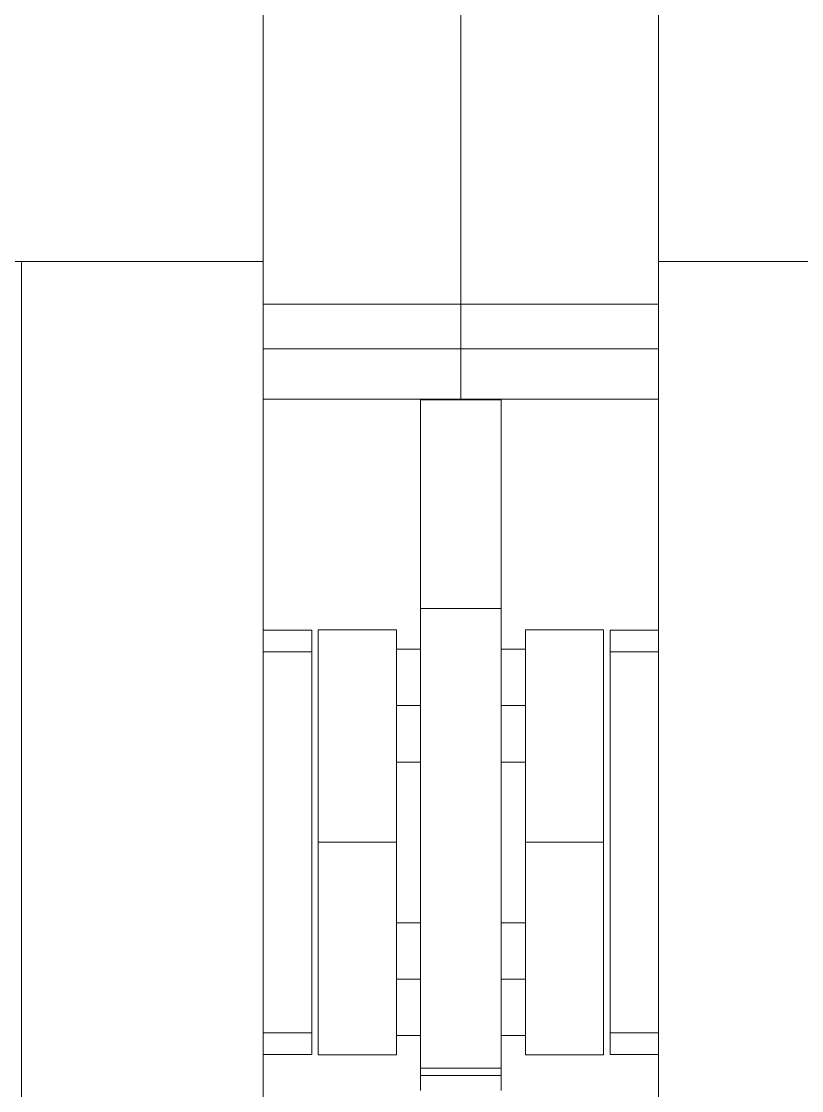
# Model space of a CAD drawing. Header units: millimetres. Extents: x -46169 to 237885, y -84465 to 18123.
# Drawn here: x 119885.2 to 119982, y -80606.1 to -80473.6 of the extents above; entities that cross this region are included whole.
import ezdxf

# ---------------------------------------------------------------- set-up
doc = ezdxf.new("R2010")
doc.units = ezdxf.units.MM
doc.header["$MEASUREMENT"] = 0
doc.linetypes.add('Wipeout_Contour', pattern=[1000, 0, -1000])
doc.layers.add('New_A-20-M_Floor_Slab', color=7, linetype='Continuous')
doc.layers.add('New_A-35-M_FFE_Fixed', color=7, linetype='Continuous')
doc.layers.add('New_A-35-M_FFE_Fixed_Pen_No__1', color=7, linetype='Continuous', lineweight=13)

# ---------------------------------------------------------------- blocks, each defined once
blk = doc.blocks.new('Section Elem_7_2', base_point=(64459.15, -84332.61))
at = {"color": 254, "linetype": 'Wipeout_Contour', "lineweight": 0, "ltscale": 2311669.721087209}
blk.add_wipeout([(119915.23, -80615.11), (119934.73, -80615.11), (119934.73, -80599.29), (119931.73, -80599.29), (119931.73, -80601.65), (119922.05, -80601.65), (119922.05, -80549.01), (119931.73, -80549.01), (119931.73, -80551.38), (119934.73, -80551.38), (119934.73, -80520.4), (119915.23, -80520.4), (119915.23, -80549.04), (119921.23, -80549.04), (119921.23, -80601.62), (119915.23, -80601.62)], dxfattribs=at).dxf.layer = 'New_A-20-M_Floor_Slab'
at = {"color": 254, "linetype": 'Wipeout_Contour', "lineweight": 0, "ltscale": 2312040.060148086}
blk.add_wipeout([(119944.73, -80599.29), (119944.73, -80615.11), (119964.23, -80615.11), (119964.23, -80601.62), (119958.23, -80601.62), (119958.23, -80549.04), (119964.23, -80549.04), (119964.23, -80520.4), (119944.73, -80520.4), (119944.73, -80551.38), (119947.73, -80551.38), (119947.73, -80549.01), (119957.42, -80549.01), (119957.42, -80601.65), (119947.73, -80601.65), (119947.73, -80599.29)], dxfattribs=at).dxf.layer = 'New_A-20-M_Floor_Slab'
at = {"color": 254, "linetype": 'Wipeout_Contour', "lineweight": 0, "ltscale": 577946.222385}
blk.add_wipeout([(119931.73, -80565.38), (119931.73, -80585.29), (119934.73, -80585.29), (119934.73, -80565.38)], dxfattribs=at).dxf.layer = 'New_A-20-M_Floor_Slab'
at = {"color": 254, "linetype": 'Wipeout_Contour', "lineweight": 0, "ltscale": 577989.386549}
blk.add_wipeout([(119947.73, -80565.38), (119944.73, -80565.38), (119944.73, -80585.29), (119947.73, -80585.29)], dxfattribs=at).dxf.layer = 'New_A-20-M_Floor_Slab'
blk = doc.blocks.new('Section Elem_23_2', base_point=(64459.15, -84332.61))
at = {"color": 254, "linetype": 'Wipeout_Contour', "lineweight": 0, "ltscale": 867908.398319}
blk.add_wipeout([(119964.23, -80346.96), (119964.23, -80503.33), (119994.23, -80503.33), (120435.23, -80503.33), (120465.23, -80503.33), (120465.23, -80346.96)], dxfattribs=at).dxf.layer = 'New_A-35-M_FFE_Fixed'
at = {"color": 254, "linetype": 'Wipeout_Contour', "lineweight": 0, "ltscale": 577851.303294}
blk.add_wipeout([(119944.73, -80525.7), (119944.73, -80520.48), (119934.73, -80520.48), (119934.73, -80525.7)], dxfattribs=at).dxf.layer = 'New_A-35-M_FFE_Fixed'
at = {"color": 254, "linetype": 'Wipeout_Contour', "lineweight": 0, "ltscale": 577909.093358}
blk.add_wipeout([(119944.73, -80549.83), (119944.73, -80548.19), (119934.73, -80548.19), (119934.73, -80549.83)], dxfattribs=at).dxf.layer = 'New_A-35-M_FFE_Fixed'
at = {"color": 254, "linetype": 'Wipeout_Contour', "lineweight": 0, "ltscale": 577953.984802}
blk.add_wipeout([(119947.73, -80551.02), (119957.42, -80551.02), (119957.42, -80549.01), (119947.73, -80549.01)], dxfattribs=at).dxf.layer = 'New_A-35-M_FFE_Fixed'
at = {"color": 254, "linetype": 'Wipeout_Contour', "lineweight": 0, "ltscale": 577984.123298}
blk.add_wipeout([(119958.23, -80549.56), (119958.23, -80551.72), (119964.23, -80551.72), (119964.23, -80549.56)], dxfattribs=at).dxf.layer = 'New_A-35-M_FFE_Fixed'
at = {"color": 254, "linetype": 'Wipeout_Contour', "lineweight": 0, "ltscale": 577928.198427}
blk.add_wipeout([(119944.73, -80561.63), (119944.73, -80553.51), (119934.73, -80553.51), (119934.73, -80561.63)], dxfattribs=at).dxf.layer = 'New_A-35-M_FFE_Fixed'
at = {"color": 254, "linetype": 'Wipeout_Contour', "lineweight": 0, "ltscale": 577999.216263}
blk.add_wipeout([(119947.73, -80565.26), (119947.73, -80575.33), (119957.42, -80575.33), (119957.42, -80565.26)], dxfattribs=at).dxf.layer = 'New_A-35-M_FFE_Fixed'
at = {"color": 254, "linetype": 'Wipeout_Contour', "lineweight": 0, "ltscale": 578011.964886}
blk.add_wipeout([(119934.73, -80598.86), (119944.73, -80598.86), (119944.73, -80591.39), (119934.73, -80591.39)], dxfattribs=at).dxf.layer = 'New_A-35-M_FFE_Fixed'
at = {"color": 254, "linetype": 'Wipeout_Contour', "lineweight": 0, "ltscale": 578066.92395}
blk.add_wipeout([(119957.42, -80599.65), (119947.73, -80599.65), (119947.73, -80601.65), (119957.42, -80601.65)], dxfattribs=at).dxf.layer = 'New_A-35-M_FFE_Fixed'
at = {"color": 254, "linetype": 'Wipeout_Contour', "lineweight": 0, "ltscale": 578097.255088}
blk.add_wipeout([(119964.23, -80601.11), (119958.23, -80601.11), (119958.23, -80601.62), (119964.23, -80601.62)], dxfattribs=at).dxf.layer = 'New_A-35-M_FFE_Fixed'
at = {"color": 254, "linetype": 'Wipeout_Contour', "lineweight": 0, "ltscale": 578031.616401}
blk.add_wipeout([(119944.73, -80604.23), (119944.73, -80603.64), (119934.73, -80603.64), (119934.73, -80604.23)], dxfattribs=at).dxf.layer = 'New_A-35-M_FFE_Fixed'
at = {"color": 254, "linetype": 'Wipeout_Contour', "lineweight": 0, "ltscale": 578036.230855}
blk.add_wipeout([(119934.73, -80606.1), (119944.73, -80606.1), (119944.73, -80605.9), (119934.73, -80605.9)], dxfattribs=at).dxf.layer = 'New_A-35-M_FFE_Fixed'
at = {"layer": 'New_A-35-M_FFE_Fixed_Pen_No__1', "linetype": 'Continuous'}
for p, q in [((119957.42, -80549.01), (119947.73, -80549.01)), ((119957.42, -80601.65), (119947.73, -80601.65))]:
    blk.add_line(p, q, dxfattribs=at)
at = {"color": 254, "linetype": 'Wipeout_Contour', "lineweight": 0, "ltscale": 577789.426103}
blk.add_wipeout([(119964.23, -80473.58), (119939.73, -80473.58), (119939.73, -80480.58), (119964.23, -80480.58)], dxfattribs=at).dxf.layer = 'New_A-35-M_FFE_Fixed'
at = {"color": 254, "linetype": 'Wipeout_Contour', "lineweight": 0, "ltscale": 577820.682975}
blk.add_wipeout([(119939.73, -80494.61), (119964.23, -80494.61), (119964.23, -80487.59), (119939.73, -80487.59)], dxfattribs=at).dxf.layer = 'New_A-35-M_FFE_Fixed'
at = {"color": 254, "linetype": 'Wipeout_Contour', "lineweight": 0, "ltscale": 722306.440234}
blk.add_wipeout([(119934.73, -80520.48), (119944.73, -80520.48), (119944.73, -80520.4), (119939.73, -80520.4), (119934.73, -80520.4)], dxfattribs=at).dxf.layer = 'New_A-35-M_FFE_Fixed'
at = {"color": 254, "linetype": 'Wipeout_Contour', "lineweight": 0, "ltscale": 577862.6173}
blk.add_wipeout([(119944.73, -80525.7), (119934.73, -80525.7), (119934.73, -80530.63), (119944.73, -80530.63)], dxfattribs=at).dxf.layer = 'New_A-35-M_FFE_Fixed'
at = {"color": 254, "linetype": 'Wipeout_Contour', "lineweight": 0, "ltscale": 577981.141911}
blk.add_wipeout([(119964.23, -80549.04), (119958.23, -80549.04), (119958.23, -80549.56), (119964.23, -80549.56)], dxfattribs=at).dxf.layer = 'New_A-35-M_FFE_Fixed'
at = {"color": 254, "linetype": 'Wipeout_Contour', "lineweight": 0, "ltscale": 577962.580141}
blk.add_wipeout([(119947.73, -80551.02), (119947.73, -80556.72), (119957.42, -80556.72), (119957.42, -80551.02)], dxfattribs=at).dxf.layer = 'New_A-35-M_FFE_Fixed'
at = {"color": 254, "linetype": 'Wipeout_Contour', "lineweight": 0, "ltscale": 577948.262008}
blk.add_wipeout([(119944.73, -80571.51), (119944.73, -80561.63), (119934.73, -80561.63), (119934.73, -80571.51)], dxfattribs=at).dxf.layer = 'New_A-35-M_FFE_Fixed'
at = {"color": 254, "linetype": 'Wipeout_Contour', "lineweight": 0, "ltscale": 578058.325328}
blk.add_wipeout([(119957.42, -80593.94), (119947.73, -80593.94), (119947.73, -80599.65), (119957.42, -80599.65)], dxfattribs=at).dxf.layer = 'New_A-35-M_FFE_Fixed'
at = {"color": 254, "linetype": 'Wipeout_Contour', "lineweight": 0, "ltscale": 578094.272436}
blk.add_wipeout([(119964.23, -80598.94), (119958.23, -80598.94), (119958.23, -80601.11), (119964.23, -80601.11)], dxfattribs=at).dxf.layer = 'New_A-35-M_FFE_Fixed'
at = {"color": 254, "linetype": 'Wipeout_Contour', "lineweight": 0, "ltscale": 578027.396435}
blk.add_wipeout([(119934.73, -80603.32), (119944.73, -80603.32), (119944.73, -80600.77), (119934.73, -80600.77)], dxfattribs=at).dxf.layer = 'New_A-35-M_FFE_Fixed'
at = {"color": 254, "linetype": 'Wipeout_Contour', "lineweight": 0, "ltscale": 578033.090134}
blk.add_wipeout([(119944.73, -80604.96), (119944.73, -80604.23), (119934.73, -80604.23), (119934.73, -80604.96)], dxfattribs=at).dxf.layer = 'New_A-35-M_FFE_Fixed'
at = {"layer": 'New_A-35-M_FFE_Fixed_Pen_No__1', "linetype": 'Continuous'}
for p, q in [((119957.42, -80551.02), (119957.42, -80549.01)), ((119958.23, -80549.56), (119958.23, -80549.04)), ((119957.42, -80601.65), (119957.42, -80599.65)), ((119958.23, -80601.62), (119958.23, -80601.11))]:
    blk.add_line(p, q, dxfattribs=at)
at = {"color": 254, "linetype": 'Wipeout_Contour', "lineweight": 0, "ltscale": 577805.039261}
blk.add_wipeout([(119939.73, -80480.58), (119939.73, -80487.59), (119964.23, -80487.59), (119964.23, -80480.58)], dxfattribs=at).dxf.layer = 'New_A-35-M_FFE_Fixed'
at = {"color": 254, "linetype": 'Wipeout_Contour', "lineweight": 0, "ltscale": 577836.323162}
blk.add_wipeout([(119939.73, -80501.63), (119964.23, -80501.63), (119964.23, -80494.61), (119939.73, -80494.61)], dxfattribs=at).dxf.layer = 'New_A-35-M_FFE_Fixed'
at = {"color": 254, "linetype": 'Wipeout_Contour', "lineweight": 0, "ltscale": 577873.088455}
blk.add_wipeout([(119944.73, -80535.1), (119944.73, -80530.63), (119934.73, -80530.63), (119934.73, -80535.1)], dxfattribs=at).dxf.layer = 'New_A-35-M_FFE_Fixed'
at = {"color": 254, "linetype": 'Wipeout_Contour', "lineweight": 0, "ltscale": 577936.551798}
blk.add_wipeout([(119944.73, -80551.38), (119944.73, -80551.91), (119947.73, -80551.91), (119947.73, -80551.38)], dxfattribs=at).dxf.layer = 'New_A-35-M_FFE_Fixed'
at = {"color": 254, "linetype": 'Wipeout_Contour', "lineweight": 0, "ltscale": 578039.197502}
blk.add_wipeout([(119958.23, -80551.72), (119958.23, -80598.94), (119964.23, -80598.94), (119964.23, -80551.72)], dxfattribs=at).dxf.layer = 'New_A-35-M_FFE_Fixed'
at = {"color": 254, "linetype": 'Wipeout_Contour', "lineweight": 0, "ltscale": 577978.462963}
blk.add_wipeout([(119947.73, -80556.72), (119947.73, -80565.26), (119957.42, -80565.26), (119957.42, -80556.72)], dxfattribs=at).dxf.layer = 'New_A-35-M_FFE_Fixed'
at = {"color": 254, "linetype": 'Wipeout_Contour', "lineweight": 0, "ltscale": 577970.827423}
blk.add_wipeout([(119944.73, -80581.87), (119944.73, -80571.51), (119934.73, -80571.51), (119934.73, -80581.87)], dxfattribs=at).dxf.layer = 'New_A-35-M_FFE_Fixed'
at = {"color": 254, "linetype": 'Wipeout_Contour', "lineweight": 0, "ltscale": 578042.437851}
blk.add_wipeout([(119947.73, -80585.4), (119947.73, -80593.94), (119957.42, -80593.94), (119957.42, -80585.4)], dxfattribs=at).dxf.layer = 'New_A-35-M_FFE_Fixed'
at = {"color": 254, "linetype": 'Wipeout_Contour', "lineweight": 0, "ltscale": 578042.229627}
blk.add_wipeout([(119944.73, -80599.29), (119947.73, -80599.29), (119947.73, -80598.75), (119944.73, -80598.75)], dxfattribs=at).dxf.layer = 'New_A-35-M_FFE_Fixed'
at = {"layer": 'New_A-35-M_FFE_Fixed_Pen_No__1', "linetype": 'Continuous'}
for p, q in [((119947.73, -80551.02), (119947.73, -80549.01)), ((119958.23, -80551.72), (119958.23, -80549.56)), ((119957.42, -80556.72), (119957.42, -80551.02)), ((119958.23, -80598.94), (119958.23, -80551.72)), ((119957.42, -80565.26), (119957.42, -80556.72)), ((119957.42, -80599.65), (119957.42, -80593.94)), ((119958.23, -80601.11), (119958.23, -80598.94)), ((119947.73, -80601.65), (119947.73, -80599.65))]:
    blk.add_line(p, q, dxfattribs=at)
at = {"color": 254, "linetype": 'Wipeout_Contour', "lineweight": 0, "ltscale": 578099.013353}
blk.add_wipeout([(119964.23, -80503.33), (119964.23, -80647.33), (119994.23, -80647.33), (119994.23, -80503.33)], dxfattribs=at).dxf.layer = 'New_A-35-M_FFE_Fixed'
at = {"color": 254, "linetype": 'Wipeout_Contour', "lineweight": 0, "ltscale": 577882.381983}
blk.add_wipeout([(119944.73, -80535.1), (119934.73, -80535.1), (119934.73, -80538.96), (119944.73, -80538.96)], dxfattribs=at).dxf.layer = 'New_A-35-M_FFE_Fixed'
at = {"color": 254, "linetype": 'Wipeout_Contour', "lineweight": 0, "ltscale": 577938.837897}
blk.add_wipeout([(119944.73, -80551.91), (119944.73, -80553.43), (119947.73, -80553.43), (119947.73, -80551.91)], dxfattribs=at).dxf.layer = 'New_A-35-M_FFE_Fixed'
at = {"color": 254, "linetype": 'Wipeout_Contour', "lineweight": 0, "ltscale": 577954.55566}
blk.add_wipeout([(119944.73, -80561.05), (119947.73, -80561.05), (119947.73, -80558.38), (119944.73, -80558.38)], dxfattribs=at).dxf.layer = 'New_A-35-M_FFE_Fixed'
at = {"color": 254, "linetype": 'Wipeout_Contour', "lineweight": 0, "ltscale": 722459.303281}
blk.add_wipeout([(119944.73, -80565.38), (119947.73, -80565.38), (119947.73, -80565.26), (119947.73, -80564.84), (119944.73, -80564.84)], dxfattribs=at).dxf.layer = 'New_A-35-M_FFE_Fixed'
at = {"color": 254, "linetype": 'Wipeout_Contour', "lineweight": 0, "ltscale": 578021.681256}
blk.add_wipeout([(119947.73, -80575.33), (119947.73, -80585.4), (119957.42, -80585.4), (119957.42, -80575.33)], dxfattribs=at).dxf.layer = 'New_A-35-M_FFE_Fixed'
at = {"color": 254, "linetype": 'Wipeout_Contour', "lineweight": 0, "ltscale": 577993.007809}
blk.add_wipeout([(119934.73, -80591.39), (119944.73, -80591.39), (119944.73, -80581.87), (119934.73, -80581.87)], dxfattribs=at).dxf.layer = 'New_A-35-M_FFE_Fixed'
at = {"color": 254, "linetype": 'Wipeout_Contour', "lineweight": 0, "ltscale": 722538.816634}
blk.add_wipeout([(119947.73, -80592.29), (119944.73, -80592.29), (119944.73, -80594.97), (119947.73, -80594.97), (119947.73, -80593.94)], dxfattribs=at).dxf.layer = 'New_A-35-M_FFE_Fixed'
at = {"color": 254, "linetype": 'Wipeout_Contour', "lineweight": 0, "ltscale": 722550.507828}
blk.add_wipeout([(119944.73, -80597.24), (119944.73, -80598.75), (119947.73, -80598.75), (119947.73, -80597.72), (119947.73, -80597.24)], dxfattribs=at).dxf.layer = 'New_A-35-M_FFE_Fixed'
at = {"layer": 'New_A-35-M_FFE_Fixed_Pen_No__1', "linetype": 'Continuous'}
for p, q in [((119964.23, -80549.04), (119958.23, -80549.04)), ((119947.73, -80551.38), (119944.73, -80551.38)), ((119964.23, -80551.72), (119958.23, -80551.72)), ((119957.42, -80575.33), (119957.42, -80565.26)), ((119957.42, -80575.33), (119947.73, -80575.33)), ((119957.42, -80585.4), (119957.42, -80575.33)), ((119957.42, -80593.94), (119957.42, -80585.4)), ((119947.73, -80599.29), (119944.73, -80599.29)), ((119964.23, -80598.94), (119958.23, -80598.94)), ((119964.23, -80601.62), (119958.23, -80601.62))]:
    blk.add_line(p, q, dxfattribs=at)
at = {"color": 254, "linetype": 'Wipeout_Contour', "lineweight": 0, "ltscale": 577851.925741}
blk.add_wipeout([(119939.73, -80508.61), (119964.23, -80508.61), (119964.23, -80501.63), (119939.73, -80501.63)], dxfattribs=at).dxf.layer = 'New_A-35-M_FFE_Fixed'
at = {"color": 254, "linetype": 'Wipeout_Contour', "lineweight": 0, "ltscale": 577865.01887}
blk.add_wipeout([(119939.73, -80511.45), (119964.23, -80511.45), (119964.23, -80510.54), (119939.73, -80510.54)], dxfattribs=at).dxf.layer = 'New_A-35-M_FFE_Fixed'
at = {"color": 254, "linetype": 'Wipeout_Contour', "lineweight": 0, "ltscale": 577879.053683}
blk.add_wipeout([(119939.73, -80520.4), (119964.23, -80520.4), (119964.23, -80514.18), (119939.73, -80514.18)], dxfattribs=at).dxf.layer = 'New_A-35-M_FFE_Fixed'
at = {"color": 254, "linetype": 'Wipeout_Contour', "lineweight": 0, "ltscale": 577890.200726}
blk.add_wipeout([(119934.73, -80538.96), (119934.73, -80542.11), (119944.73, -80542.11), (119944.73, -80538.96)], dxfattribs=at).dxf.layer = 'New_A-35-M_FFE_Fixed'
at = {"color": 254, "linetype": 'Wipeout_Contour', "lineweight": 0, "ltscale": 577943.062138}
blk.add_wipeout([(119944.73, -80553.43), (119944.73, -80555.7), (119947.73, -80555.7), (119947.73, -80553.43)], dxfattribs=at).dxf.layer = 'New_A-35-M_FFE_Fixed'
at = {"color": 254, "linetype": 'Wipeout_Contour', "lineweight": 0, "ltscale": 577964.299713}
blk.add_wipeout([(119947.73, -80563.33), (119944.73, -80563.33), (119944.73, -80564.84), (119947.73, -80564.84)], dxfattribs=at).dxf.layer = 'New_A-35-M_FFE_Fixed'
at = {"color": 254, "linetype": 'Wipeout_Contour', "lineweight": 0, "ltscale": 722515.822964}
blk.add_wipeout([(119947.73, -80585.29), (119944.73, -80585.29), (119944.73, -80585.82), (119947.73, -80585.82), (119947.73, -80585.4)], dxfattribs=at).dxf.layer = 'New_A-35-M_FFE_Fixed'
at = {"color": 254, "linetype": 'Wipeout_Contour', "lineweight": 0, "ltscale": 578035.716951}
blk.add_wipeout([(119944.73, -80594.97), (119944.73, -80597.24), (119947.73, -80597.24), (119947.73, -80594.97)], dxfattribs=at).dxf.layer = 'New_A-35-M_FFE_Fixed'
at = {"layer": 'New_A-35-M_FFE_Fixed_Pen_No__1', "linetype": 'Continuous'}
for p, q in [((119964.23, -80503.33), (119964.23, -80346.96)), ((119994.23, -80503.33), (119964.23, -80503.33)), ((119964.23, -80520.4), (119939.73, -80520.4)), ((119947.73, -80565.38), (119944.73, -80565.38)), ((119947.73, -80575.33), (119947.73, -80565.26)), ((119947.73, -80599.65), (119947.73, -80593.94))]:
    blk.add_line(p, q, dxfattribs=at)
at = {"color": 254, "linetype": 'Wipeout_Contour', "lineweight": 0, "ltscale": 577860.794461}
blk.add_wipeout([(119939.73, -80509.58), (119964.23, -80509.58), (119964.23, -80508.61), (119939.73, -80508.61)], dxfattribs=at).dxf.layer = 'New_A-35-M_FFE_Fixed'
at = {"color": 254, "linetype": 'Wipeout_Contour', "lineweight": 0, "ltscale": 577871.865353}
blk.add_wipeout([(119939.73, -80514.18), (119964.23, -80514.18), (119964.23, -80513.95), (119939.73, -80513.95)], dxfattribs=at).dxf.layer = 'New_A-35-M_FFE_Fixed'
at = {"color": 254, "linetype": 'Wipeout_Contour', "lineweight": 0, "ltscale": 577896.294657}
blk.add_wipeout([(119944.73, -80544.43), (119944.73, -80542.11), (119934.73, -80542.11), (119934.73, -80544.43)], dxfattribs=at).dxf.layer = 'New_A-35-M_FFE_Fixed'
at = {"color": 254, "linetype": 'Wipeout_Contour', "lineweight": 0, "ltscale": 722436.315272}
blk.add_wipeout([(119944.73, -80555.7), (119944.73, -80558.38), (119947.73, -80558.38), (119947.73, -80556.72), (119947.73, -80555.7)], dxfattribs=at).dxf.layer = 'New_A-35-M_FFE_Fixed'
at = {"color": 254, "linetype": 'Wipeout_Contour', "lineweight": 0, "ltscale": 577960.075181}
blk.add_wipeout([(119944.73, -80563.33), (119947.73, -80563.33), (119947.73, -80561.05), (119944.73, -80561.05)], dxfattribs=at).dxf.layer = 'New_A-35-M_FFE_Fixed'
at = {"color": 254, "linetype": 'Wipeout_Contour', "lineweight": 0, "ltscale": 578014.473611}
blk.add_wipeout([(119947.73, -80585.82), (119944.73, -80585.82), (119944.73, -80587.34), (119947.73, -80587.34)], dxfattribs=at).dxf.layer = 'New_A-35-M_FFE_Fixed'
at = {"layer": 'New_A-35-M_FFE_Fixed_Pen_No__1', "linetype": 'Continuous'}
for p, q in [((119964.23, -80508.61), (119939.73, -80508.61)), ((119947.73, -80556.72), (119947.73, -80551.02)), ((119947.73, -80565.26), (119947.73, -80556.72)), ((119947.73, -80558.38), (119944.73, -80558.38)), ((119947.73, -80585.4), (119947.73, -80575.33)), ((119947.73, -80585.29), (119944.73, -80585.29))]:
    blk.add_line(p, q, dxfattribs=at)
at = {"color": 254, "linetype": 'Wipeout_Contour', "lineweight": 0, "ltscale": 577862.94173}
blk.add_wipeout([(119939.73, -80510.54), (119964.23, -80510.54), (119964.23, -80509.58), (119939.73, -80509.58)], dxfattribs=at).dxf.layer = 'New_A-35-M_FFE_Fixed'
at = {"color": 254, "linetype": 'Wipeout_Contour', "lineweight": 0, "ltscale": 577870.077914}
blk.add_wipeout([(119939.73, -80513.55), (119964.23, -80513.55), (119964.23, -80512.98), (119939.73, -80512.98)], dxfattribs=at).dxf.layer = 'New_A-35-M_FFE_Fixed'
at = {"color": 254, "linetype": 'Wipeout_Contour', "lineweight": 0, "ltscale": 577900.468889}
blk.add_wipeout([(119944.73, -80545.85), (119944.73, -80544.43), (119934.73, -80544.43), (119934.73, -80545.85)], dxfattribs=at).dxf.layer = 'New_A-35-M_FFE_Fixed'
at = {"color": 254, "linetype": 'Wipeout_Contour', "lineweight": 0, "ltscale": 578018.699043}
blk.add_wipeout([(119947.73, -80587.34), (119944.73, -80587.34), (119944.73, -80589.61), (119947.73, -80589.61)], dxfattribs=at).dxf.layer = 'New_A-35-M_FFE_Fixed'
at = {"color": 254, "linetype": 'Wipeout_Contour', "lineweight": 0, "ltscale": 577868.655447}
blk.add_wipeout([(119939.73, -80512.98), (119964.23, -80512.98), (119964.23, -80512.27), (119939.73, -80512.27)], dxfattribs=at).dxf.layer = 'New_A-35-M_FFE_Fixed'
at = {"color": 254, "linetype": 'Wipeout_Contour', "lineweight": 0, "ltscale": 577902.589923}
blk.add_wipeout([(119944.73, -80545.85), (119934.73, -80545.85), (119934.73, -80546.33), (119944.73, -80546.33)], dxfattribs=at).dxf.layer = 'New_A-35-M_FFE_Fixed'
at = {"color": 254, "linetype": 'Wipeout_Contour', "lineweight": 0, "ltscale": 578024.219934}
blk.add_wipeout([(119944.73, -80592.29), (119947.73, -80592.29), (119947.73, -80589.61), (119944.73, -80589.61)], dxfattribs=at).dxf.layer = 'New_A-35-M_FFE_Fixed'
at = {"layer": 'New_A-35-M_FFE_Fixed_Pen_No__1', "linetype": 'Continuous'}
for p, q in [((119947.73, -80593.94), (119947.73, -80585.4)), ((119947.73, -80592.29), (119944.73, -80592.29))]:
    blk.add_line(p, q, dxfattribs=at)
at = {"color": 254, "linetype": 'Wipeout_Contour', "lineweight": 0, "ltscale": 577866.947657}
blk.add_wipeout([(119939.73, -80512.27), (119964.23, -80512.27), (119964.23, -80511.45), (119939.73, -80511.45)], dxfattribs=at).dxf.layer = 'New_A-35-M_FFE_Fixed'
at = {"color": 254, "linetype": 'Wipeout_Contour', "lineweight": 0, "ltscale": 577871.161486}
blk.add_wipeout([(119939.73, -80513.95), (119964.23, -80513.95), (119964.23, -80513.55), (119939.73, -80513.55)], dxfattribs=at).dxf.layer = 'New_A-35-M_FFE_Fixed'
at = {"color": 254, "linetype": 'Wipeout_Contour', "lineweight": 0, "ltscale": 577904.29452}
blk.add_wipeout([(119944.73, -80547.38), (119944.73, -80546.33), (119934.73, -80546.33), (119934.73, -80547.38)], dxfattribs=at).dxf.layer = 'New_A-35-M_FFE_Fixed'
at = {"layer": 'New_A-35-M_FFE_Fixed_Pen_No__1', "linetype": 'Continuous'}
for p, q in [((119964.23, -80647.33), (119964.23, -80503.33)), ((119964.23, -80514.18), (119939.73, -80514.18))]:
    blk.add_line(p, q, dxfattribs=at)
blk = doc.blocks.new('Section Elem_25_2', base_point=(64459.15, -84332.61))
at = {"layer": 'New_A-35-M_FFE_Fixed_Pen_No__1', "linetype": 'Continuous'}
for p, q in [((119944.73, -80520.48), (119944.73, -80520.4)), ((119944.73, -80525.7), (119944.73, -80520.48)), ((119934.73, -80530.63), (119934.73, -80525.7)), ((119944.73, -80530.63), (119944.73, -80525.7)), ((119934.73, -80535.1), (119934.73, -80530.63)), ((119944.73, -80535.1), (119944.73, -80530.63)), ((119934.73, -80538.96), (119934.73, -80535.1)), ((119944.73, -80538.96), (119944.73, -80535.1)), ((119934.73, -80542.11), (119934.73, -80538.96)), ((119944.73, -80542.11), (119944.73, -80538.96)), ((119934.73, -80544.43), (119934.73, -80542.11)), ((119944.73, -80544.43), (119944.73, -80542.11)), ((119934.73, -80545.85), (119934.73, -80544.43)), ((119944.73, -80545.85), (119944.73, -80544.43)), ((119934.73, -80546.33), (119934.73, -80545.85)), ((119944.73, -80546.33), (119944.73, -80545.85)), ((119934.73, -80546.33), (119944.73, -80546.33)), ((119944.73, -80571.51), (119944.73, -80561.63)), ((119934.73, -80581.87), (119934.73, -80571.51)), ((119944.73, -80581.87), (119944.73, -80571.51)), ((119944.73, -80591.39), (119944.73, -80581.87))]:
    blk.add_line(p, q, dxfattribs=at)
at = {"color": 254, "linetype": 'Wipeout_Contour', "lineweight": 0, "ltscale": 576720.051562}
blk.add_wipeout([(119915.23, -80346.96), (119414.23, -80346.96), (119414.23, -80503.33), (119915.23, -80503.33)], dxfattribs=at).dxf.layer = 'New_A-35-M_FFE_Fixed'
at = {"color": 254, "linetype": 'Wipeout_Contour', "lineweight": 0, "ltscale": 577906.362889}
blk.add_wipeout([(119934.73, -80548.19), (119944.73, -80548.19), (119944.73, -80547.38), (119934.73, -80547.38)], dxfattribs=at).dxf.layer = 'New_A-35-M_FFE_Fixed'
at = {"color": 254, "linetype": 'Wipeout_Contour', "lineweight": 0, "ltscale": 577841.335891}
blk.add_wipeout([(119915.23, -80549.56), (119915.23, -80551.72), (119921.23, -80551.72), (119921.23, -80549.56)], dxfattribs=at).dxf.layer = 'New_A-35-M_FFE_Fixed'
at = {"color": 254, "linetype": 'Wipeout_Contour', "lineweight": 0, "ltscale": 577868.687831}
blk.add_wipeout([(119922.05, -80549.01), (119922.05, -80551.02), (119931.73, -80551.02), (119931.73, -80549.01)], dxfattribs=at).dxf.layer = 'New_A-35-M_FFE_Fixed'
at = {"color": 254, "linetype": 'Wipeout_Contour', "lineweight": 0, "ltscale": 577915.034419}
blk.add_wipeout([(119934.73, -80553.51), (119944.73, -80553.51), (119944.73, -80549.83), (119934.73, -80549.83)], dxfattribs=at).dxf.layer = 'New_A-35-M_FFE_Fixed'
at = {"color": 254, "linetype": 'Wipeout_Contour', "lineweight": 0, "ltscale": 577913.925968}
blk.add_wipeout([(119931.73, -80565.26), (119922.05, -80565.26), (119922.05, -80575.33), (119931.73, -80575.33)], dxfattribs=at).dxf.layer = 'New_A-35-M_FFE_Fixed'
at = {"color": 254, "linetype": 'Wipeout_Contour', "lineweight": 0, "ltscale": 578022.421578}
blk.add_wipeout([(119944.73, -80600.77), (119944.73, -80598.86), (119934.73, -80598.86), (119934.73, -80600.77)], dxfattribs=at).dxf.layer = 'New_A-35-M_FFE_Fixed'
at = {"color": 254, "linetype": 'Wipeout_Contour', "lineweight": 0, "ltscale": 577981.643647}
blk.add_wipeout([(119931.73, -80599.65), (119922.05, -80599.65), (119922.05, -80601.65), (119931.73, -80601.65)], dxfattribs=at).dxf.layer = 'New_A-35-M_FFE_Fixed'
at = {"color": 254, "linetype": 'Wipeout_Contour', "lineweight": 0, "ltscale": 577954.49563}
blk.add_wipeout([(119915.23, -80601.11), (119915.23, -80601.62), (119921.23, -80601.62), (119921.23, -80601.11)], dxfattribs=at).dxf.layer = 'New_A-35-M_FFE_Fixed'
at = {"color": 254, "linetype": 'Wipeout_Contour', "lineweight": 0, "ltscale": 578030.600909}
blk.add_wipeout([(119944.73, -80603.64), (119944.73, -80603.32), (119934.73, -80603.32), (119934.73, -80603.64)], dxfattribs=at).dxf.layer = 'New_A-35-M_FFE_Fixed'
at = {"color": 254, "linetype": 'Wipeout_Contour', "lineweight": 0, "ltscale": 578034.954648}
blk.add_wipeout([(119944.73, -80605.9), (119944.73, -80604.96), (119934.73, -80604.96), (119934.73, -80605.9)], dxfattribs=at).dxf.layer = 'New_A-35-M_FFE_Fixed'
at = {"layer": 'New_A-35-M_FFE_Fixed_Pen_No__1', "linetype": 'Continuous'}
for p, q in [((119934.73, -80548.19), (119934.73, -80546.33)), ((119944.73, -80548.19), (119944.73, -80546.33)), ((119944.73, -80553.51), (119944.73, -80548.19)), ((119922.05, -80549.01), (119931.73, -80549.01)), ((119944.73, -80561.63), (119944.73, -80553.51)), ((119944.73, -80598.86), (119944.73, -80591.39)), ((119944.73, -80603.32), (119944.73, -80598.86)), ((119922.05, -80601.65), (119931.73, -80601.65)), ((119934.73, -80604.23), (119934.73, -80603.32)), ((119934.73, -80603.32), (119944.73, -80603.32)), ((119934.73, -80604.23), (119944.73, -80604.23)), ((119934.73, -80606.1), (119934.73, -80604.23)), ((119944.73, -80604.23), (119944.73, -80603.32)), ((119944.73, -80606.1), (119944.73, -80604.23))]:
    blk.add_line(p, q, dxfattribs=at)
at = {"color": 254, "linetype": 'Wipeout_Contour', "lineweight": 0, "ltscale": 577708.04729}
blk.add_wipeout([(119915.23, -80473.58), (119915.23, -80480.58), (119939.73, -80480.58), (119939.73, -80473.58)], dxfattribs=at).dxf.layer = 'New_A-35-M_FFE_Fixed'
at = {"color": 254, "linetype": 'Wipeout_Contour', "lineweight": 0, "ltscale": 577739.308542}
blk.add_wipeout([(119915.23, -80494.61), (119939.73, -80494.61), (119939.73, -80487.59), (119915.23, -80487.59)], dxfattribs=at).dxf.layer = 'New_A-35-M_FFE_Fixed'
at = {"color": 254, "linetype": 'Wipeout_Contour', "lineweight": 0, "ltscale": 577838.353767}
blk.add_wipeout([(119915.23, -80549.04), (119915.23, -80549.56), (119921.23, -80549.56), (119921.23, -80549.04)], dxfattribs=at).dxf.layer = 'New_A-35-M_FFE_Fixed'
at = {"color": 254, "linetype": 'Wipeout_Contour', "lineweight": 0, "ltscale": 577877.284439}
blk.add_wipeout([(119922.05, -80556.72), (119931.73, -80556.72), (119931.73, -80551.02), (119922.05, -80551.02)], dxfattribs=at).dxf.layer = 'New_A-35-M_FFE_Fixed'
at = {"color": 254, "linetype": 'Wipeout_Contour', "lineweight": 0, "ltscale": 577973.043756}
blk.add_wipeout([(119931.73, -80593.94), (119922.05, -80593.94), (119922.05, -80599.65), (119931.73, -80599.65)], dxfattribs=at).dxf.layer = 'New_A-35-M_FFE_Fixed'
at = {"color": 254, "linetype": 'Wipeout_Contour', "lineweight": 0, "ltscale": 577951.512242}
blk.add_wipeout([(119921.23, -80598.94), (119915.23, -80598.94), (119915.23, -80601.11), (119921.23, -80601.11)], dxfattribs=at).dxf.layer = 'New_A-35-M_FFE_Fixed'
at = {"layer": 'New_A-35-M_FFE_Fixed_Pen_No__1', "linetype": 'Continuous'}
for p, q in [((119939.73, -80473.58), (119939.73, -80466.62)), ((119921.23, -80549.56), (119921.23, -80549.04)), ((119922.05, -80551.02), (119922.05, -80549.01)), ((119922.05, -80601.65), (119922.05, -80599.65)), ((119921.23, -80601.62), (119921.23, -80601.11))]:
    blk.add_line(p, q, dxfattribs=at)
at = {"color": 254, "linetype": 'Wipeout_Contour', "lineweight": 0, "ltscale": 577723.662634}
blk.add_wipeout([(119939.73, -80480.58), (119915.23, -80480.58), (119915.23, -80487.59), (119939.73, -80487.59)], dxfattribs=at).dxf.layer = 'New_A-35-M_FFE_Fixed'
at = {"color": 254, "linetype": 'Wipeout_Contour', "lineweight": 0, "ltscale": 577754.95097}
blk.add_wipeout([(119915.23, -80501.63), (119939.73, -80501.63), (119939.73, -80494.61), (119915.23, -80494.61)], dxfattribs=at).dxf.layer = 'New_A-35-M_FFE_Fixed'
at = {"color": 254, "linetype": 'Wipeout_Contour', "lineweight": 0, "ltscale": 577893.383637}
blk.add_wipeout([(119931.73, -80551.38), (119931.73, -80551.91), (119934.73, -80551.91), (119934.73, -80551.38)], dxfattribs=at).dxf.layer = 'New_A-35-M_FFE_Fixed'
at = {"color": 254, "linetype": 'Wipeout_Contour', "lineweight": 0, "ltscale": 577896.423701}
blk.add_wipeout([(119921.23, -80551.72), (119915.23, -80551.72), (119915.23, -80598.94), (119921.23, -80598.94)], dxfattribs=at).dxf.layer = 'New_A-35-M_FFE_Fixed'
at = {"color": 254, "linetype": 'Wipeout_Contour', "lineweight": 0, "ltscale": 577893.169605}
blk.add_wipeout([(119931.73, -80556.72), (119922.05, -80556.72), (119922.05, -80565.26), (119931.73, -80565.26)], dxfattribs=at).dxf.layer = 'New_A-35-M_FFE_Fixed'
at = {"color": 254, "linetype": 'Wipeout_Contour', "lineweight": 0, "ltscale": 577957.153935}
blk.add_wipeout([(119931.73, -80585.4), (119922.05, -80585.4), (119922.05, -80593.94), (119931.73, -80593.94)], dxfattribs=at).dxf.layer = 'New_A-35-M_FFE_Fixed'
at = {"color": 254, "linetype": 'Wipeout_Contour', "lineweight": 0, "ltscale": 722499.413551}
blk.add_wipeout([(119931.73, -80598.75), (119931.73, -80599.29), (119934.73, -80599.29), (119934.73, -80598.86), (119934.73, -80598.75)], dxfattribs=at).dxf.layer = 'New_A-35-M_FFE_Fixed'
at = {"layer": 'New_A-35-M_FFE_Fixed_Pen_No__1', "linetype": 'Continuous'}
for p, q in [((119939.73, -80480.58), (119939.73, -80473.58)), ((119939.73, -80487.59), (119939.73, -80480.58)), ((119939.73, -80494.61), (119939.73, -80487.59)), ((119921.23, -80551.72), (119921.23, -80549.56)), ((119931.73, -80551.02), (119931.73, -80549.01)), ((119922.05, -80556.72), (119922.05, -80551.02)), ((119921.23, -80598.94), (119921.23, -80551.72)), ((119922.05, -80565.26), (119922.05, -80556.72)), ((119922.05, -80599.65), (119922.05, -80593.94)), ((119921.23, -80601.11), (119921.23, -80598.94)), ((119931.73, -80601.65), (119931.73, -80599.65))]:
    blk.add_line(p, q, dxfattribs=at)
at = {"color": 254, "linetype": 'Wipeout_Contour', "lineweight": 0, "ltscale": 577836.708183}
blk.add_wipeout([(119915.23, -80503.33), (119885.23, -80503.33), (119885.23, -80647.33), (119915.23, -80647.33)], dxfattribs=at).dxf.layer = 'New_A-35-M_FFE_Fixed'
at = {"color": 254, "linetype": 'Wipeout_Contour', "lineweight": 0, "ltscale": 577895.669906}
blk.add_wipeout([(119931.73, -80553.43), (119934.73, -80553.43), (119934.73, -80551.91), (119931.73, -80551.91)], dxfattribs=at).dxf.layer = 'New_A-35-M_FFE_Fixed'
at = {"color": 254, "linetype": 'Wipeout_Contour', "lineweight": 0, "ltscale": 577911.388737}
blk.add_wipeout([(119931.73, -80558.38), (119931.73, -80561.05), (119934.73, -80561.05), (119934.73, -80558.38)], dxfattribs=at).dxf.layer = 'New_A-35-M_FFE_Fixed'
at = {"color": 254, "linetype": 'Wipeout_Contour', "lineweight": 0, "ltscale": 577923.420015}
blk.add_wipeout([(119931.73, -80564.84), (119931.73, -80565.38), (119934.73, -80565.38), (119934.73, -80564.84)], dxfattribs=at).dxf.layer = 'New_A-35-M_FFE_Fixed'
at = {"color": 254, "linetype": 'Wipeout_Contour', "lineweight": 0, "ltscale": 577936.394277}
blk.add_wipeout([(119931.73, -80575.33), (119922.05, -80575.33), (119922.05, -80585.4), (119931.73, -80585.4)], dxfattribs=at).dxf.layer = 'New_A-35-M_FFE_Fixed'
at = {"color": 254, "linetype": 'Wipeout_Contour', "lineweight": 0, "ltscale": 577987.034554}
blk.add_wipeout([(119931.73, -80594.97), (119934.73, -80594.97), (119934.73, -80592.29), (119931.73, -80592.29)], dxfattribs=at).dxf.layer = 'New_A-35-M_FFE_Fixed'
at = {"color": 254, "linetype": 'Wipeout_Contour', "lineweight": 0, "ltscale": 577996.782162}
blk.add_wipeout([(119931.73, -80597.24), (119931.73, -80598.75), (119934.73, -80598.75), (119934.73, -80597.24)], dxfattribs=at).dxf.layer = 'New_A-35-M_FFE_Fixed'
at = {"layer": 'New_A-35-M_FFE_Fixed_Pen_No__1', "linetype": 'Continuous'}
for p, q in [((119444.23, -80503.33), (119885.23, -80503.33)), ((119885.23, -80647.33), (119885.23, -80503.33)), ((119915.23, -80549.04), (119921.23, -80549.04)), ((119931.73, -80551.38), (119934.73, -80551.38)), ((119915.23, -80551.72), (119921.23, -80551.72)), ((119922.05, -80575.33), (119922.05, -80565.26)), ((119922.05, -80575.33), (119931.73, -80575.33)), ((119922.05, -80585.4), (119922.05, -80575.33)), ((119922.05, -80593.94), (119922.05, -80585.4)), ((119915.23, -80598.94), (119921.23, -80598.94)), ((119931.73, -80599.29), (119934.73, -80599.29)), ((119934.73, -80603.32), (119934.73, -80598.86)), ((119915.23, -80601.62), (119921.23, -80601.62))]:
    blk.add_line(p, q, dxfattribs=at)
at = {"color": 254, "linetype": 'Wipeout_Contour', "lineweight": 0, "ltscale": 577770.555715}
blk.add_wipeout([(119915.23, -80501.63), (119915.23, -80508.61), (119939.73, -80508.61), (119939.73, -80501.63)], dxfattribs=at).dxf.layer = 'New_A-35-M_FFE_Fixed'
at = {"color": 254, "linetype": 'Wipeout_Contour', "lineweight": 0, "ltscale": 577783.650713}
blk.add_wipeout([(119939.73, -80510.54), (119915.23, -80510.54), (119915.23, -80511.45), (119939.73, -80511.45)], dxfattribs=at).dxf.layer = 'New_A-35-M_FFE_Fixed'
at = {"color": 254, "linetype": 'Wipeout_Contour', "lineweight": 0, "ltscale": 577797.68748}
blk.add_wipeout([(119915.23, -80520.4), (119939.73, -80520.4), (119939.73, -80514.18), (119915.23, -80514.18)], dxfattribs=at).dxf.layer = 'New_A-35-M_FFE_Fixed'
at = {"color": 254, "linetype": 'Wipeout_Contour', "lineweight": 0, "ltscale": 722374.85762}
blk.add_wipeout([(119931.73, -80553.43), (119931.73, -80555.7), (119934.73, -80555.7), (119934.73, -80553.51), (119934.73, -80553.43)], dxfattribs=at).dxf.layer = 'New_A-35-M_FFE_Fixed'
at = {"color": 254, "linetype": 'Wipeout_Contour', "lineweight": 0, "ltscale": 577921.133518}
blk.add_wipeout([(119934.73, -80563.33), (119931.73, -80563.33), (119931.73, -80564.84), (119934.73, -80564.84)], dxfattribs=at).dxf.layer = 'New_A-35-M_FFE_Fixed'
at = {"color": 254, "linetype": 'Wipeout_Contour', "lineweight": 0, "ltscale": 577969.02423}
blk.add_wipeout([(119931.73, -80585.82), (119934.73, -80585.82), (119934.73, -80585.29), (119931.73, -80585.29)], dxfattribs=at).dxf.layer = 'New_A-35-M_FFE_Fixed'
at = {"color": 254, "linetype": 'Wipeout_Contour', "lineweight": 0, "ltscale": 577992.556089}
blk.add_wipeout([(119931.73, -80594.97), (119931.73, -80597.24), (119934.73, -80597.24), (119934.73, -80594.97)], dxfattribs=at).dxf.layer = 'New_A-35-M_FFE_Fixed'
at = {"layer": 'New_A-35-M_FFE_Fixed_Pen_No__1', "linetype": 'Continuous'}
for p, q in [((119915.23, -80503.33), (119915.23, -80346.96)), ((119939.73, -80501.63), (119939.73, -80494.61)), ((119885.23, -80503.33), (119915.23, -80503.33)), ((119915.23, -80520.4), (119939.73, -80520.4)), ((119934.73, -80520.48), (119934.73, -80520.4)), ((119934.73, -80525.7), (119934.73, -80520.48)), ((119934.73, -80520.48), (119944.73, -80520.48)), ((119934.73, -80553.51), (119934.73, -80548.19)), ((119931.73, -80575.33), (119931.73, -80565.26)), ((119931.73, -80565.38), (119934.73, -80565.38)), ((119931.73, -80599.65), (119931.73, -80593.94))]:
    blk.add_line(p, q, dxfattribs=at)
at = {"color": 254, "linetype": 'Wipeout_Contour', "lineweight": 0, "ltscale": 577779.425706}
blk.add_wipeout([(119939.73, -80508.61), (119915.23, -80508.61), (119915.23, -80509.58), (119939.73, -80509.58)], dxfattribs=at).dxf.layer = 'New_A-35-M_FFE_Fixed'
at = {"color": 254, "linetype": 'Wipeout_Contour', "lineweight": 0, "ltscale": 577790.498164}
blk.add_wipeout([(119939.73, -80513.95), (119915.23, -80513.95), (119915.23, -80514.18), (119939.73, -80514.18)], dxfattribs=at).dxf.layer = 'New_A-35-M_FFE_Fixed'
at = {"color": 254, "linetype": 'Wipeout_Contour', "lineweight": 0, "ltscale": 577905.41413}
blk.add_wipeout([(119931.73, -80555.7), (119931.73, -80558.38), (119934.73, -80558.38), (119934.73, -80555.7)], dxfattribs=at).dxf.layer = 'New_A-35-M_FFE_Fixed'
at = {"color": 254, "linetype": 'Wipeout_Contour', "lineweight": 0, "ltscale": 722396.519673}
blk.add_wipeout([(119931.73, -80561.05), (119931.73, -80563.33), (119934.73, -80563.33), (119934.73, -80561.63), (119934.73, -80561.05)], dxfattribs=at).dxf.layer = 'New_A-35-M_FFE_Fixed'
at = {"color": 254, "linetype": 'Wipeout_Contour', "lineweight": 0, "ltscale": 577971.311162}
blk.add_wipeout([(119931.73, -80587.34), (119934.73, -80587.34), (119934.73, -80585.82), (119931.73, -80585.82)], dxfattribs=at).dxf.layer = 'New_A-35-M_FFE_Fixed'
at = {"layer": 'New_A-35-M_FFE_Fixed_Pen_No__1', "linetype": 'Continuous'}
for p, q in [((119939.73, -80508.61), (119939.73, -80501.63)), ((119915.23, -80508.61), (119939.73, -80508.61)), ((119931.73, -80556.72), (119931.73, -80551.02)), ((119934.73, -80561.63), (119934.73, -80553.51)), ((119931.73, -80565.26), (119931.73, -80556.72)), ((119931.73, -80558.38), (119934.73, -80558.38)), ((119934.73, -80571.51), (119934.73, -80561.63)), ((119931.73, -80585.4), (119931.73, -80575.33)), ((119931.73, -80585.29), (119934.73, -80585.29))]:
    blk.add_line(p, q, dxfattribs=at)
at = {"color": 254, "linetype": 'Wipeout_Contour', "lineweight": 0, "ltscale": 577781.573301}
blk.add_wipeout([(119915.23, -80510.54), (119939.73, -80510.54), (119939.73, -80509.58), (119915.23, -80509.58)], dxfattribs=at).dxf.layer = 'New_A-35-M_FFE_Fixed'
at = {"color": 254, "linetype": 'Wipeout_Contour', "lineweight": 0, "ltscale": 577788.710445}
blk.add_wipeout([(119939.73, -80512.98), (119915.23, -80512.98), (119915.23, -80513.55), (119939.73, -80513.55)], dxfattribs=at).dxf.layer = 'New_A-35-M_FFE_Fixed'
at = {"color": 254, "linetype": 'Wipeout_Contour', "lineweight": 0, "ltscale": 577975.536911}
blk.add_wipeout([(119931.73, -80587.34), (119931.73, -80589.61), (119934.73, -80589.61), (119934.73, -80587.34)], dxfattribs=at).dxf.layer = 'New_A-35-M_FFE_Fixed'
at = {"layer": 'New_A-35-M_FFE_Fixed_Pen_No__1', "linetype": 'Continuous'}
for p, q in [((119939.73, -80509.58), (119939.73, -80508.61)), ((119939.73, -80510.54), (119939.73, -80509.58))]:
    blk.add_line(p, q, dxfattribs=at)
at = {"color": 254, "linetype": 'Wipeout_Contour', "lineweight": 0, "ltscale": 577787.287783}
blk.add_wipeout([(119939.73, -80512.27), (119915.23, -80512.27), (119915.23, -80512.98), (119939.73, -80512.98)], dxfattribs=at).dxf.layer = 'New_A-35-M_FFE_Fixed'
at = {"color": 254, "linetype": 'Wipeout_Contour', "lineweight": 0, "ltscale": 722477.4937}
blk.add_wipeout([(119931.73, -80589.61), (119931.73, -80592.29), (119934.73, -80592.29), (119934.73, -80591.39), (119934.73, -80589.61)], dxfattribs=at).dxf.layer = 'New_A-35-M_FFE_Fixed'
at = {"layer": 'New_A-35-M_FFE_Fixed_Pen_No__1', "linetype": 'Continuous'}
for p, q in [((119934.73, -80591.39), (119934.73, -80581.87)), ((119931.73, -80593.94), (119931.73, -80585.4)), ((119931.73, -80592.29), (119934.73, -80592.29)), ((119934.73, -80598.86), (119934.73, -80591.39))]:
    blk.add_line(p, q, dxfattribs=at)
at = {"color": 254, "linetype": 'Wipeout_Contour', "lineweight": 0, "ltscale": 577785.579761}
blk.add_wipeout([(119939.73, -80511.45), (119915.23, -80511.45), (119915.23, -80512.27), (119939.73, -80512.27)], dxfattribs=at).dxf.layer = 'New_A-35-M_FFE_Fixed'
at = {"color": 254, "linetype": 'Wipeout_Contour', "lineweight": 0, "ltscale": 577789.794205}
blk.add_wipeout([(119939.73, -80513.55), (119915.23, -80513.55), (119915.23, -80513.95), (119939.73, -80513.95)], dxfattribs=at).dxf.layer = 'New_A-35-M_FFE_Fixed'
at = {"layer": 'New_A-35-M_FFE_Fixed_Pen_No__1', "linetype": 'Continuous'}
for p, q in [((119915.23, -80647.33), (119915.23, -80503.33)), ((119939.73, -80511.45), (119939.73, -80510.54)), ((119939.73, -80512.27), (119939.73, -80511.45)), ((119939.73, -80512.98), (119939.73, -80512.27)), ((119939.73, -80513.55), (119939.73, -80512.98)), ((119915.23, -80514.18), (119939.73, -80514.18)), ((119939.73, -80513.95), (119939.73, -80513.55)), ((119939.73, -80514.18), (119939.73, -80513.95)), ((119939.73, -80520.4), (119939.73, -80514.18))]:
    blk.add_line(p, q, dxfattribs=at)

msp = doc.modelspace()

# ---------------------------------------------------------------- block references
at = {"layer": 'New_A-20-M_Floor_Slab'}
msp.add_blockref('Section Elem_7_2', (64459.15, -84332.61), dxfattribs=at)

# ---------------------------------------------------------------- next in the draw order: block references
at = {"layer": 'New_A-35-M_FFE_Fixed'}
msp.add_blockref('Section Elem_23_2', (64459.15, -84332.61), dxfattribs=at)

# ---------------------------------------------------------------- next in the draw order: block references
msp.add_blockref('Section Elem_25_2', (64459.15, -84332.61), dxfattribs=at)

doc.saveas('drawing.dxf')
